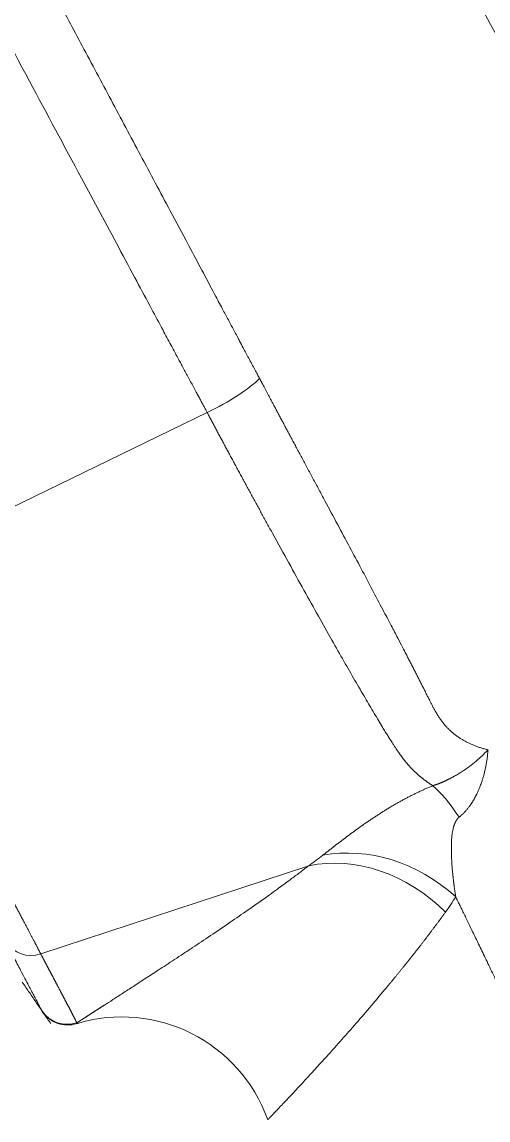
# Model space of a CAD drawing. Header units: millimetres. Extents: x 2433 to 4809, y -10272 to -6912.
# Drawn here: x 4287.29 to 4302.37, y -8437.8 to -8402.25 of the extents above; entities that cross this region are included whole.
import ezdxf

# ---------------------------------------------------------------- set-up
doc = ezdxf.new("R2010")
doc.units = ezdxf.units.MM

msp = doc.modelspace()

# ---------------------------------------------------------------- linework, layer by layer
at = {"linetype": 'Continuous', "lineweight": 13, "extrusion": (-1, -2.22045e-16, 0)}
for p, q in [((4281.588, -8420.569), (4293.279, -8414.897)), ((4287.892, -8432.422), (4296.563, -8429.568))]:
    msp.add_line(p, q, dxfattribs=at)
at = {"linetype": 'Continuous', "lineweight": 18}
msp.add_arc((4290.523, -8439.464), 5, 19.4948, 107.0507, dxfattribs=at)
at = {"linetype": 'Continuous', "lineweight": 13}
for centre, major_axis, ratio, start_param, end_param in [((4293.392, -8414.369), (1.767, 0.936), 0.210182, 4.538163, 5.698716), ((4301.936, -8431.371), (-1.935, 4.61), 0.224352, 5.434808, 5.866935), ((4298.492, -8433.849), (-3.443, 3.626), 0.864278, 4.797966, 5.772486), ((4298.057, -8434.226), (-3.116, 3.91), 0.859071, 4.840839, 5.867393), ((4287.593, -8431.49), (-0.89, -0.456), 0.977828, 0.124005, 1.411145), ((4288.753, -8433.704), (-0.898, -0.44), 0.999779, 0.162165, 1.429116)]:
    msp.add_ellipse(centre, major_axis=major_axis, ratio=ratio, start_param=start_param, end_param=end_param, dxfattribs=at)
at = {"linetype": 'Continuous', "lineweight": 18}
for points, knots in [([(4342.684, -8551.682), (4342.592, -8550.139), (4342.292, -8545.573), (4341.725, -8538.884), (4341.062, -8532.074), (4340.481, -8526.737), (4339.882, -8521.654), (4339.183, -8516.17), (4338.311, -8509.843), (4337.078, -8501.674), (4335.228, -8491.3), (4332.513, -8479.027), (4329.173, -8466.465), (4324.876, -8452.667), (4319.676, -8438.444), (4313.639, -8424.314), (4308.843, -8414.388), (4305.445, -8407.84), (4303.022, -8403.33), (4299.848, -8397.663), (4295.557, -8390.432), (4290.161, -8381.893), (4283.051, -8372.869), (4274.369, -8363.957), (4267.704, -8358.592), (4264.147, -8356.061)], [0, 0, 0, 0, 0.021404, 0.063354, 0.09294, 0.116141, 0.137692, 0.163801, 0.192684, 0.226123, 0.278193, 0.338556, 0.40011, 0.458112, 0.538598, 0.609671, 0.67079, 0.691177, 0.711824, 0.741678, 0.781095, 0.828257, 0.88141, 0.939887, 1, 1, 1, 1]), ([(4287.949, -8434.306), (4288.01, -8434.391), (4288.154, -8434.539), (4288.437, -8434.69), (4288.753, -8434.742), (4288.957, -8434.712), (4289.057, -8434.682)], [0, 0, 0, 0, 0.243794, 0.499999, 0.756204, 1, 1, 1, 1])]:
    msp.add_open_spline(points, degree=3, knots=knots, dxfattribs=at)
at = {"linetype": 'Continuous', "lineweight": 13}
for points, knots in [([(4272.088, -8370.933), (4272.105, -8370.965), (4272.141, -8371.03), (4272.195, -8371.13), (4272.253, -8371.237), (4272.314, -8371.35), (4272.378, -8371.468), (4272.467, -8371.635), (4272.607, -8371.896), (4272.761, -8372.184), (4272.907, -8372.455), (4273.019, -8372.665), (4273.135, -8372.881), (4273.255, -8373.105), (4273.379, -8373.336), (4273.512, -8373.584), (4273.699, -8373.931), (4273.985, -8374.464), (4274.411, -8375.257), (4274.939, -8376.242), (4275.52, -8377.325), (4276.103, -8378.413), (4276.676, -8379.483), (4277.239, -8380.534), (4278.083, -8382.113), (4279.218, -8384.236), (4280.65, -8386.918), (4282.093, -8389.622), (4283.315, -8391.913), (4284.318, -8393.794), (4285.106, -8395.272), (4285.911, -8396.782), (4286.733, -8398.325), (4287.572, -8399.899), (4288.427, -8401.504), (4289.314, -8403.17), (4290.234, -8404.895), (4291.184, -8406.679), (4292.024, -8408.255), (4292.818, -8409.745), (4293.369, -8410.781), (4293.782, -8411.557), (4293.971, -8411.913), (4294.113, -8412.178), (4294.206, -8412.353), (4294.272, -8412.477), (4294.346, -8412.616), (4294.464, -8412.837), (4294.597, -8413.086), (4294.722, -8413.319), (4294.816, -8413.495), (4294.899, -8413.651), (4294.95, -8413.748), (4294.974, -8413.793)], [0, 0, 0, 0, 0.002258, 0.004656, 0.007195, 0.009875, 0.012695, 0.015656, 0.021756, 0.031306, 0.036096, 0.041056, 0.046186, 0.051485, 0.056954, 0.062592, 0.069023, 0.081599, 0.100311, 0.125141, 0.151127, 0.176636, 0.201667, 0.226221, 0.250299, 0.312154, 0.374427, 0.437083, 0.500081, 0.533495, 0.567689, 0.602658, 0.638393, 0.674888, 0.712137, 0.750131, 0.791039, 0.832654, 0.874971, 0.901572, 0.93744, 0.947948, 0.956325, 0.962575, 0.966701, 0.968705, 0.971318, 0.976533, 0.984348, 0.988961, 0.993107, 0.996787, 1, 1, 1, 1]), ([(4293.279, -8414.897), (4293.263, -8414.867), (4293.229, -8414.802), (4293.175, -8414.703), (4293.118, -8414.595), (4293.057, -8414.481), (4292.991, -8414.359), (4292.916, -8414.219), (4292.833, -8414.065), (4292.744, -8413.899), (4292.654, -8413.732), (4292.584, -8413.602), (4292.515, -8413.474), (4292.429, -8413.312), (4292.286, -8413.045), (4292.086, -8412.673), (4291.811, -8412.159), (4291.443, -8411.472), (4290.965, -8410.58), (4290.21, -8409.172), (4289.055, -8407.016), (4287.438, -8403.999), (4285.678, -8400.713), (4284.051, -8397.676), (4282.767, -8395.281), (4281.023, -8392.029), (4278.765, -8387.826), (4276.329, -8383.306), (4274.419, -8379.773), (4273.236, -8377.59), (4272.273, -8375.816), (4271.671, -8374.708), (4271.158, -8373.765), (4270.865, -8373.226), (4270.644, -8372.817), (4270.502, -8372.556), (4270.374, -8372.322), (4270.261, -8372.114), (4270.161, -8371.933), (4270.099, -8371.821), (4270.071, -8371.77)], [0, 0, 0, 0, 0.002171, 0.004516, 0.007035, 0.009729, 0.012596, 0.015638, 0.019552, 0.023466, 0.027381, 0.031295, 0.032613, 0.036399, 0.042653, 0.051373, 0.062561, 0.078737, 0.099561, 0.125031, 0.177164, 0.249871, 0.334641, 0.404573, 0.459667, 0.499922, 0.628918, 0.749709, 0.812986, 0.874861, 0.902264, 0.937412, 0.952781, 0.968698, 0.975467, 0.981616, 0.987143, 0.992049, 0.996335, 1, 1, 1, 1]), ([(4294.974, -8413.793), (4294.985, -8413.814), (4295.007, -8413.857), (4295.043, -8413.923), (4295.08, -8413.994), (4295.12, -8414.07), (4295.163, -8414.15), (4295.208, -8414.235), (4295.256, -8414.325), (4295.306, -8414.419), (4295.358, -8414.517), (4295.413, -8414.621), (4295.47, -8414.728), (4295.53, -8414.84), (4295.592, -8414.957), (4295.657, -8415.078), (4295.724, -8415.203), (4295.793, -8415.333), (4295.864, -8415.467), (4295.938, -8415.605), (4296.014, -8415.747), (4296.093, -8415.894), (4296.173, -8416.044), (4296.256, -8416.199), (4296.341, -8416.357), (4296.428, -8416.519), (4296.517, -8416.686), (4296.608, -8416.856), (4296.701, -8417.029), (4296.796, -8417.206), (4296.892, -8417.387), (4296.991, -8417.571), (4297.195, -8417.951), (4297.497, -8418.515), (4297.888, -8419.247), (4298.263, -8419.953), (4298.622, -8420.63), (4298.945, -8421.242), (4299.219, -8421.763), (4299.432, -8422.171), (4299.592, -8422.48), (4299.703, -8422.693), (4299.782, -8422.847), (4299.845, -8422.97), (4299.908, -8423.093), (4299.97, -8423.214), (4300.032, -8423.335), (4300.092, -8423.454), (4300.152, -8423.571), (4300.211, -8423.688), (4300.27, -8423.803), (4300.327, -8423.918), (4300.384, -8424.031), (4300.44, -8424.142), (4300.483, -8424.23), (4300.515, -8424.293), (4300.535, -8424.332), (4300.555, -8424.37), (4300.574, -8424.407), (4300.594, -8424.444), (4300.613, -8424.479), (4300.632, -8424.513), (4300.65, -8424.547), (4300.669, -8424.579), (4300.687, -8424.611), (4300.705, -8424.641), (4300.723, -8424.671), (4300.741, -8424.7), (4300.759, -8424.728), (4300.776, -8424.755), (4300.794, -8424.782), (4300.811, -8424.807), (4300.828, -8424.832), (4300.86, -8424.878), (4300.91, -8424.943), (4300.977, -8425.025), (4301.047, -8425.102), (4301.12, -8425.174), (4301.195, -8425.243), (4301.261, -8425.297), (4301.316, -8425.339), (4301.358, -8425.37), (4301.402, -8425.401), (4301.446, -8425.43), (4301.491, -8425.459), (4301.537, -8425.487), (4301.583, -8425.514), (4301.63, -8425.54), (4301.678, -8425.565), (4301.727, -8425.59), (4301.776, -8425.613), (4301.826, -8425.636), (4301.877, -8425.658), (4301.929, -8425.679), (4301.981, -8425.699), (4302.034, -8425.718), (4302.088, -8425.736), (4302.142, -8425.754), (4302.197, -8425.77), (4302.253, -8425.786), (4302.309, -8425.801), (4302.347, -8425.81), (4302.366, -8425.815)], [0, 0, 0, 0, 0.003754, 0.007798, 0.012131, 0.016752, 0.021663, 0.026862, 0.03235, 0.038127, 0.044193, 0.050548, 0.05719, 0.064121, 0.07134, 0.078847, 0.086642, 0.094724, 0.103094, 0.11175, 0.120694, 0.129924, 0.139441, 0.149245, 0.159334, 0.169709, 0.18037, 0.191317, 0.202549, 0.214065, 0.225867, 0.237953, 0.250323, 0.301062, 0.35128, 0.400978, 0.450164, 0.49884, 0.538602, 0.570978, 0.595986, 0.613645, 0.623966, 0.634403, 0.644834, 0.655259, 0.665677, 0.676088, 0.686493, 0.696891, 0.707283, 0.717669, 0.728048, 0.73842, 0.748786, 0.752593, 0.756343, 0.760037, 0.763674, 0.767255, 0.770779, 0.774247, 0.77766, 0.781016, 0.784317, 0.787562, 0.790751, 0.793885, 0.796964, 0.799988, 0.802957, 0.805871, 0.80873, 0.811534, 0.821983, 0.832425, 0.842867, 0.853313, 0.863769, 0.87424, 0.879706, 0.885191, 0.890697, 0.896225, 0.901774, 0.907345, 0.912939, 0.918557, 0.924199, 0.929865, 0.935557, 0.941275, 0.947019, 0.95279, 0.958589, 0.964416, 0.970271, 0.976156, 0.982071, 0.988016, 0.993993, 1, 1, 1, 1]), ([(4300.584, -8426.979), (4300.576, -8426.974), (4300.559, -8426.964), (4300.534, -8426.948), (4300.509, -8426.932), (4300.484, -8426.915), (4300.459, -8426.899), (4300.435, -8426.882), (4300.41, -8426.865), (4300.386, -8426.848), (4300.362, -8426.831), (4300.338, -8426.813), (4300.314, -8426.795), (4300.29, -8426.777), (4300.266, -8426.759), (4300.243, -8426.741), (4300.22, -8426.722), (4300.197, -8426.703), (4300.174, -8426.684), (4300.151, -8426.665), (4300.128, -8426.646), (4300.106, -8426.626), (4300.083, -8426.606), (4300.061, -8426.586), (4300.039, -8426.566), (4300.017, -8426.545), (4299.995, -8426.524), (4299.974, -8426.503), (4299.952, -8426.482), (4299.931, -8426.461), (4299.91, -8426.439), (4299.889, -8426.417), (4299.868, -8426.395), (4299.847, -8426.373), (4299.827, -8426.35), (4299.806, -8426.328), (4299.786, -8426.305), (4299.766, -8426.282), (4299.746, -8426.258), (4299.726, -8426.235), (4299.706, -8426.211), (4299.664, -8426.159), (4299.599, -8426.075), (4299.509, -8425.952), (4299.415, -8425.816), (4299.331, -8425.689), (4299.258, -8425.573), (4299.192, -8425.47), (4299.12, -8425.354), (4299.041, -8425.226), (4298.897, -8424.99), (4298.681, -8424.631), (4298.382, -8424.125), (4298.056, -8423.564), (4297.699, -8422.943), (4297.305, -8422.249), (4296.875, -8421.485), (4296.409, -8420.65), (4295.917, -8419.76), (4295.545, -8419.085), (4295.311, -8418.658), (4295.224, -8418.499), (4295.138, -8418.341), (4295.052, -8418.184), (4294.967, -8418.029), (4294.883, -8417.875), (4294.8, -8417.722), (4294.718, -8417.571), (4294.636, -8417.422), (4294.556, -8417.273), (4294.476, -8417.127), (4294.398, -8416.982), (4294.32, -8416.838), (4294.243, -8416.697), (4294.167, -8416.557), (4294.093, -8416.418), (4294.019, -8416.282), (4293.947, -8416.147), (4293.875, -8416.013), (4293.804, -8415.882), (4293.735, -8415.753), (4293.667, -8415.625), (4293.599, -8415.499), (4293.533, -8415.375), (4293.468, -8415.253), (4293.404, -8415.133), (4293.341, -8415.015), (4293.3, -8414.936), (4293.279, -8414.897)], [0, 0, 0, 0, 0.003188, 0.006373, 0.009556, 0.012736, 0.015913, 0.019089, 0.022261, 0.025432, 0.0286, 0.031766, 0.03493, 0.038092, 0.041252, 0.044409, 0.047565, 0.050719, 0.053871, 0.057022, 0.06017, 0.063317, 0.066463, 0.069606, 0.072749, 0.07589, 0.079029, 0.082167, 0.085304, 0.08844, 0.091574, 0.094708, 0.09784, 0.100972, 0.104102, 0.107232, 0.110361, 0.113489, 0.116616, 0.119743, 0.122869, 0.125994, 0.139972, 0.155013, 0.171121, 0.188297, 0.198464, 0.20976, 0.222184, 0.235737, 0.250419, 0.295322, 0.342754, 0.392715, 0.445204, 0.500223, 0.560103, 0.621533, 0.684513, 0.749043, 0.759806, 0.770436, 0.780932, 0.791295, 0.801524, 0.81162, 0.821583, 0.831412, 0.841108, 0.85067, 0.860099, 0.869395, 0.878557, 0.887586, 0.896482, 0.905245, 0.913874, 0.92237, 0.930732, 0.938961, 0.947057, 0.95502, 0.96285, 0.970546, 0.97811, 0.98554, 0.992836, 1, 1, 1, 1]), ([(4281.588, -8420.569), (4281.598, -8420.588), (4281.618, -8420.627), (4281.65, -8420.686), (4281.683, -8420.748), (4281.718, -8420.813), (4281.754, -8420.881), (4281.792, -8420.951), (4281.831, -8421.024), (4281.871, -8421.1), (4281.913, -8421.179), (4281.957, -8421.26), (4282.002, -8421.344), (4282.048, -8421.431), (4282.096, -8421.52), (4282.145, -8421.612), (4282.195, -8421.707), (4282.247, -8421.804), (4282.3, -8421.904), (4282.462, -8422.206), (4282.728, -8422.705), (4283.095, -8423.392), (4283.454, -8424.064), (4283.829, -8424.768), (4284.24, -8425.538), (4284.7, -8426.399), (4285.194, -8427.327), (4285.541, -8427.979), (4285.745, -8428.363), (4285.804, -8428.474), (4285.863, -8428.583), (4285.92, -8428.691), (4285.976, -8428.797), (4286.032, -8428.902), (4286.086, -8429.004), (4286.14, -8429.105), (4286.193, -8429.204), (4286.245, -8429.302), (4286.296, -8429.397), (4286.346, -8429.491), (4286.395, -8429.584), (4286.443, -8429.675), (4286.49, -8429.764), (4286.537, -8429.851), (4286.582, -8429.937), (4286.627, -8430.021), (4286.671, -8430.103), (4286.714, -8430.184), (4286.756, -8430.264), (4286.797, -8430.342), (4286.837, -8430.418), (4286.877, -8430.492), (4286.916, -8430.566), (4286.954, -8430.637), (4286.991, -8430.707), (4287.027, -8430.776), (4287.063, -8430.843), (4287.097, -8430.909), (4287.131, -8430.973), (4287.165, -8431.036), (4287.197, -8431.097), (4287.229, -8431.157), (4287.26, -8431.215), (4287.29, -8431.273), (4287.319, -8431.328), (4287.348, -8431.383), (4287.376, -8431.436), (4287.403, -8431.488), (4287.43, -8431.538), (4287.456, -8431.587), (4287.481, -8431.635), (4287.506, -8431.682), (4287.53, -8431.727), (4287.553, -8431.772), (4287.575, -8431.815), (4287.597, -8431.856), (4287.619, -8431.897), (4287.639, -8431.936), (4287.659, -8431.975), (4287.679, -8432.012), (4287.698, -8432.048), (4287.716, -8432.083), (4287.734, -8432.117), (4287.751, -8432.149), (4287.767, -8432.181), (4287.783, -8432.212), (4287.799, -8432.242), (4287.814, -8432.27), (4287.828, -8432.298), (4287.842, -8432.325), (4287.855, -8432.35), (4287.868, -8432.375), (4287.88, -8432.399), (4287.888, -8432.414), (4287.892, -8432.422)], [0, 0, 0, 0, 0.003266, 0.006697, 0.010292, 0.014051, 0.017975, 0.022063, 0.026315, 0.030732, 0.035313, 0.040059, 0.044969, 0.050043, 0.055282, 0.060685, 0.066253, 0.071985, 0.077881, 0.083942, 0.125651, 0.167362, 0.209072, 0.250784, 0.301463, 0.360006, 0.426409, 0.500672, 0.509754, 0.518789, 0.527778, 0.53672, 0.545615, 0.554464, 0.563266, 0.572021, 0.58073, 0.589392, 0.598008, 0.606576, 0.615099, 0.623574, 0.632003, 0.640385, 0.648721, 0.65701, 0.665252, 0.673447, 0.681596, 0.689699, 0.697754, 0.705763, 0.713725, 0.721641, 0.72951, 0.737332, 0.745108, 0.752837, 0.760519, 0.768155, 0.775744, 0.783286, 0.790782, 0.798231, 0.805633, 0.812989, 0.820298, 0.82756, 0.834776, 0.841945, 0.849067, 0.856143, 0.863172, 0.870154, 0.87709, 0.883978, 0.890821, 0.897616, 0.904365, 0.911068, 0.917723, 0.924332, 0.930895, 0.93741, 0.943879, 0.950302, 0.956677, 0.963006, 0.969289, 0.975524, 0.981713, 0.987855, 0.993951, 1, 1, 1, 1]), ([(4300.584, -8426.979), (4300.592, -8426.977), (4300.606, -8426.972), (4300.627, -8426.965), (4300.648, -8426.958), (4300.67, -8426.95), (4300.691, -8426.943), (4300.712, -8426.935), (4300.733, -8426.927), (4300.754, -8426.919), (4300.776, -8426.911), (4300.797, -8426.902), (4300.818, -8426.894), (4300.839, -8426.885), (4300.86, -8426.876), (4300.881, -8426.867), (4300.902, -8426.858), (4300.923, -8426.849), (4300.944, -8426.84), (4300.965, -8426.83), (4300.986, -8426.821), (4301.007, -8426.811), (4301.027, -8426.801), (4301.048, -8426.791), (4301.069, -8426.781), (4301.089, -8426.771), (4301.11, -8426.761), (4301.166, -8426.732), (4301.256, -8426.684), (4301.378, -8426.614), (4301.499, -8426.539), (4301.651, -8426.438), (4301.831, -8426.306), (4301.994, -8426.172), (4302.118, -8426.062), (4302.191, -8425.994), (4302.247, -8425.938), (4302.28, -8425.905), (4302.303, -8425.881), (4302.317, -8425.867), (4302.329, -8425.854), (4302.339, -8425.843), (4302.348, -8425.834), (4302.355, -8425.827), (4302.36, -8425.821), (4302.364, -8425.817), (4302.366, -8425.816), (4302.366, -8425.815)], [0, 0, 0, 0, 0.009342, 0.018704, 0.028085, 0.037486, 0.046905, 0.056344, 0.065803, 0.07528, 0.084777, 0.094292, 0.103827, 0.113381, 0.122954, 0.132545, 0.142156, 0.151785, 0.161433, 0.1711, 0.180786, 0.19049, 0.200213, 0.209954, 0.219714, 0.229492, 0.239289, 0.249104, 0.30952, 0.371286, 0.434401, 0.498864, 0.620299, 0.748953, 0.810593, 0.874825, 0.905894, 0.937651, 0.949857, 0.960737, 0.970295, 0.978532, 0.985452, 0.991057, 0.995349, 0.998329, 1, 1, 1, 1]), ([(4302.366, -8425.815), (4302.365, -8425.826), (4302.363, -8425.849), (4302.36, -8425.885), (4302.357, -8425.925), (4302.352, -8425.968), (4302.347, -8426.015), (4302.341, -8426.065), (4302.333, -8426.119), (4302.325, -8426.176), (4302.315, -8426.236), (4302.304, -8426.3), (4302.291, -8426.367), (4302.273, -8426.455), (4302.249, -8426.558), (4302.219, -8426.672), (4302.188, -8426.775), (4302.158, -8426.868), (4302.129, -8426.951), (4302.089, -8427.054), (4302.037, -8427.178), (4301.969, -8427.318), (4301.898, -8427.446), (4301.84, -8427.538), (4301.798, -8427.601), (4301.771, -8427.638), (4301.744, -8427.674), (4301.717, -8427.709), (4301.69, -8427.743), (4301.662, -8427.775), (4301.634, -8427.807), (4301.606, -8427.838), (4301.577, -8427.867), (4301.549, -8427.895), (4301.52, -8427.922), (4301.491, -8427.948), (4301.462, -8427.973), (4301.442, -8427.989), (4301.433, -8427.997)], [0, 0, 0, 0, 0.013135, 0.027658, 0.043576, 0.060897, 0.07963, 0.099782, 0.121363, 0.144383, 0.168851, 0.194776, 0.222168, 0.251035, 0.30248, 0.35008, 0.393771, 0.433501, 0.469228, 0.500919, 0.569516, 0.634052, 0.694489, 0.750806, 0.770226, 0.789393, 0.808307, 0.826968, 0.845379, 0.86354, 0.881451, 0.899116, 0.916534, 0.933708, 0.95064, 0.967331, 0.983784, 1, 1, 1, 1]), ([(4297.02, -8429.231), (4297.028, -8429.225), (4297.044, -8429.212), (4297.068, -8429.193), (4297.092, -8429.174), (4297.116, -8429.155), (4297.14, -8429.135), (4297.165, -8429.116), (4297.19, -8429.097), (4297.215, -8429.077), (4297.24, -8429.057), (4297.265, -8429.037), (4297.29, -8429.018), (4297.316, -8428.998), (4297.342, -8428.977), (4297.368, -8428.957), (4297.394, -8428.937), (4297.42, -8428.917), (4297.446, -8428.896), (4297.473, -8428.876), (4297.5, -8428.855), (4297.527, -8428.834), (4297.554, -8428.814), (4297.581, -8428.793), (4297.609, -8428.772), (4297.637, -8428.751), (4297.664, -8428.73), (4297.745, -8428.668), (4297.881, -8428.566), (4298.078, -8428.422), (4298.278, -8428.279), (4298.433, -8428.171), (4298.537, -8428.1), (4298.587, -8428.066), (4298.637, -8428.033), (4298.688, -8427.999), (4298.738, -8427.966), (4298.789, -8427.933), (4298.839, -8427.9), (4298.89, -8427.867), (4298.941, -8427.835), (4298.992, -8427.802), (4299.043, -8427.771), (4299.094, -8427.739), (4299.146, -8427.708), (4299.197, -8427.677), (4299.249, -8427.646), (4299.3, -8427.615), (4299.352, -8427.585), (4299.404, -8427.555), (4299.456, -8427.526), (4299.509, -8427.496), (4299.561, -8427.467), (4299.613, -8427.439), (4299.666, -8427.41), (4299.719, -8427.382), (4299.772, -8427.354), (4299.825, -8427.327), (4299.878, -8427.3), (4299.931, -8427.273), (4299.985, -8427.247), (4300.039, -8427.221), (4300.093, -8427.195), (4300.147, -8427.17), (4300.201, -8427.144), (4300.255, -8427.12), (4300.31, -8427.095), (4300.364, -8427.071), (4300.419, -8427.048), (4300.474, -8427.025), (4300.529, -8427.002), (4300.566, -8426.987), (4300.584, -8426.979)], [0, 0, 0, 0, 0.00963, 0.019255, 0.028875, 0.038489, 0.048099, 0.057704, 0.067305, 0.076902, 0.086496, 0.096085, 0.105672, 0.115255, 0.124836, 0.134414, 0.14399, 0.153564, 0.163136, 0.172706, 0.182276, 0.191844, 0.201411, 0.210978, 0.220545, 0.230111, 0.239678, 0.249245, 0.313034, 0.375655, 0.437188, 0.497716, 0.512086, 0.526342, 0.540485, 0.554516, 0.568436, 0.582248, 0.595952, 0.60955, 0.623044, 0.636435, 0.649724, 0.662913, 0.676005, 0.689, 0.701901, 0.714709, 0.727426, 0.740055, 0.752596, 0.765053, 0.777428, 0.789722, 0.801937, 0.814077, 0.826143, 0.838137, 0.850062, 0.861921, 0.873716, 0.885449, 0.897124, 0.908742, 0.920307, 0.931821, 0.943287, 0.954708, 0.966087, 0.977427, 0.98873, 1, 1, 1, 1]), ([(4301.433, -8427.997), (4301.431, -8427.999), (4301.427, -8428.002), (4301.421, -8428.007), (4301.415, -8428.012), (4301.41, -8428.017), (4301.404, -8428.023), (4301.399, -8428.028), (4301.393, -8428.034), (4301.388, -8428.04), (4301.382, -8428.046), (4301.377, -8428.052), (4301.372, -8428.059), (4301.367, -8428.065), (4301.362, -8428.072), (4301.357, -8428.079), (4301.352, -8428.086), (4301.347, -8428.094), (4301.342, -8428.101), (4301.337, -8428.109), (4301.333, -8428.116), (4301.328, -8428.124), (4301.324, -8428.132), (4301.319, -8428.141), (4301.315, -8428.149), (4301.31, -8428.158), (4301.306, -8428.166), (4301.302, -8428.175), (4301.298, -8428.184), (4301.294, -8428.194), (4301.29, -8428.203), (4301.286, -8428.213), (4301.282, -8428.222), (4301.278, -8428.232), (4301.274, -8428.242), (4301.271, -8428.253), (4301.267, -8428.263), (4301.264, -8428.274), (4301.26, -8428.284), (4301.257, -8428.295), (4301.254, -8428.306), (4301.245, -8428.337), (4301.232, -8428.391), (4301.217, -8428.469), (4301.204, -8428.555), (4301.192, -8428.657), (4301.184, -8428.78), (4301.179, -8428.931), (4301.179, -8429.105), (4301.183, -8429.261), (4301.19, -8429.386), (4301.195, -8429.47), (4301.2, -8429.548), (4301.205, -8429.618), (4301.21, -8429.681), (4301.215, -8429.737), (4301.22, -8429.787), (4301.224, -8429.829), (4301.228, -8429.864), (4301.231, -8429.893), (4301.233, -8429.914), (4301.235, -8429.928), (4301.237, -8429.948), (4301.24, -8429.975), (4301.244, -8430.011), (4301.248, -8430.047), (4301.252, -8430.082), (4301.256, -8430.116), (4301.261, -8430.15), (4301.265, -8430.184), (4301.269, -8430.217), (4301.273, -8430.249), (4301.278, -8430.281), (4301.282, -8430.313), (4301.286, -8430.344), (4301.291, -8430.374), (4301.295, -8430.404), (4301.299, -8430.434), (4301.303, -8430.463), (4301.308, -8430.491), (4301.312, -8430.519), (4301.316, -8430.547), (4301.319, -8430.565), (4301.32, -8430.574)], [0, 0, 0, 0, 0.002174, 0.004385, 0.006635, 0.008926, 0.011258, 0.013633, 0.016051, 0.018515, 0.021026, 0.023583, 0.026189, 0.028844, 0.031549, 0.034305, 0.037113, 0.039973, 0.042886, 0.045853, 0.048874, 0.051949, 0.055081, 0.058268, 0.061512, 0.064813, 0.068171, 0.071586, 0.07506, 0.078593, 0.082185, 0.085835, 0.089546, 0.093316, 0.097147, 0.101038, 0.104989, 0.109002, 0.113076, 0.117212, 0.121409, 0.125668, 0.152514, 0.182259, 0.214922, 0.25052, 0.298595, 0.356312, 0.423637, 0.500525, 0.536063, 0.568857, 0.598917, 0.626248, 0.650857, 0.672748, 0.691927, 0.708396, 0.722159, 0.733218, 0.741575, 0.747232, 0.750189, 0.764503, 0.778624, 0.792552, 0.806287, 0.81983, 0.833181, 0.84634, 0.859308, 0.872083, 0.884667, 0.89706, 0.909261, 0.921271, 0.93309, 0.944718, 0.956156, 0.967403, 0.978459, 0.989325, 1, 1, 1, 1]), ([(4289.062, -8434.655), (4289.064, -8434.653), (4289.068, -8434.651), (4289.074, -8434.647), (4289.081, -8434.642), (4289.088, -8434.638), (4289.095, -8434.633), (4289.102, -8434.629), (4289.11, -8434.624), (4289.118, -8434.619), (4289.126, -8434.614), (4289.134, -8434.608), (4289.143, -8434.603), (4289.151, -8434.597), (4289.16, -8434.592), (4289.169, -8434.586), (4289.179, -8434.58), (4289.188, -8434.574), (4289.198, -8434.567), (4289.208, -8434.561), (4289.218, -8434.554), (4289.229, -8434.547), (4289.24, -8434.541), (4289.251, -8434.534), (4289.262, -8434.526), (4289.273, -8434.519), (4289.285, -8434.512), (4289.296, -8434.504), (4289.309, -8434.496), (4289.321, -8434.488), (4289.333, -8434.48), (4289.346, -8434.472), (4289.359, -8434.464), (4289.372, -8434.455), (4289.386, -8434.447), (4289.399, -8434.438), (4289.413, -8434.429), (4289.427, -8434.42), (4289.441, -8434.411), (4289.456, -8434.402), (4289.471, -8434.392), (4289.486, -8434.383), (4289.501, -8434.373), (4289.516, -8434.363), (4289.532, -8434.353), (4289.548, -8434.343), (4289.564, -8434.332), (4289.58, -8434.322), (4289.597, -8434.311), (4289.613, -8434.3), (4289.63, -8434.289), (4289.647, -8434.278), (4289.665, -8434.267), (4289.682, -8434.256), (4289.7, -8434.244), (4289.718, -8434.233), (4289.737, -8434.221), (4289.755, -8434.209), (4289.774, -8434.197), (4289.793, -8434.185), (4289.812, -8434.172), (4289.832, -8434.16), (4289.851, -8434.147), (4289.871, -8434.134), (4289.891, -8434.121), (4289.912, -8434.108), (4289.932, -8434.095), (4290.033, -8434.03), (4290.227, -8433.905), (4290.54, -8433.703), (4290.889, -8433.477), (4291.274, -8433.227), (4291.632, -8432.993), (4291.952, -8432.784), (4292.222, -8432.606), (4292.507, -8432.418), (4292.891, -8432.164), (4293.392, -8431.828), (4293.994, -8431.42), (4294.633, -8430.979), (4295.147, -8430.616), (4295.592, -8430.296), (4295.858, -8430.101), (4296.084, -8429.932), (4296.227, -8429.825), (4296.353, -8429.729), (4296.464, -8429.645), (4296.532, -8429.592), (4296.563, -8429.568)], [0, 0, 0, 0, 0.003701, 0.007404, 0.011108, 0.014813, 0.01852, 0.022227, 0.025937, 0.029647, 0.03336, 0.037073, 0.040789, 0.044505, 0.048224, 0.051944, 0.055666, 0.059389, 0.063115, 0.066842, 0.07057, 0.074301, 0.078034, 0.081768, 0.085505, 0.089243, 0.092984, 0.096726, 0.100471, 0.104218, 0.107967, 0.111718, 0.115471, 0.119227, 0.122985, 0.126745, 0.130508, 0.134273, 0.138041, 0.14181, 0.145583, 0.149358, 0.153136, 0.156916, 0.160698, 0.164484, 0.168272, 0.172063, 0.175857, 0.179653, 0.183452, 0.187255, 0.19106, 0.194868, 0.198679, 0.202493, 0.20631, 0.21013, 0.213953, 0.217779, 0.221608, 0.225441, 0.229277, 0.233116, 0.236958, 0.240804, 0.244653, 0.248505, 0.296709, 0.345793, 0.395813, 0.446822, 0.498869, 0.529074, 0.56001, 0.591685, 0.624106, 0.684811, 0.749441, 0.80729, 0.874704, 0.90028, 0.937347, 0.952977, 0.967058, 0.97959, 0.99057, 1, 1, 1, 1]), ([(4327.046, -8557.849), (4327.051, -8557.768), (4327.059, -8557.606), (4327.072, -8557.36), (4327.085, -8557.111), (4327.098, -8556.859), (4327.111, -8556.603), (4327.124, -8556.343), (4327.137, -8556.08), (4327.149, -8555.813), (4327.162, -8555.543), (4327.174, -8555.27), (4327.186, -8554.993), (4327.198, -8554.712), (4327.21, -8554.428), (4327.221, -8554.14), (4327.233, -8553.849), (4327.244, -8553.554), (4327.255, -8553.256), (4327.266, -8552.955), (4327.276, -8552.649), (4327.287, -8552.341), (4327.297, -8552.029), (4327.307, -8551.713), (4327.316, -8551.394), (4327.325, -8551.071), (4327.334, -8550.745), (4327.343, -8550.415), (4327.351, -8550.081), (4327.359, -8549.745), (4327.366, -8549.404), (4327.373, -8549.06), (4327.38, -8548.713), (4327.386, -8548.362), (4327.392, -8548.008), (4327.398, -8547.65), (4327.403, -8547.288), (4327.407, -8546.923), (4327.411, -8546.555), (4327.415, -8546.183), (4327.418, -8545.808), (4327.42, -8545.429), (4327.422, -8545.046), (4327.424, -8544.66), (4327.425, -8544.271), (4327.425, -8543.878), (4327.425, -8543.481), (4327.424, -8543.081), (4327.422, -8542.678), (4327.42, -8542.271), (4327.417, -8541.86), (4327.413, -8541.446), (4327.409, -8541.028), (4327.404, -8540.608), (4327.399, -8540.183), (4327.392, -8539.755), (4327.385, -8539.324), (4327.377, -8538.889), (4327.368, -8538.45), (4327.358, -8538.008), (4327.348, -8537.563), (4327.337, -8537.114), (4327.325, -8536.662), (4327.312, -8536.206), (4327.298, -8535.747), (4327.283, -8535.284), (4327.267, -8534.818), (4327.25, -8534.349), (4327.232, -8533.876), (4327.214, -8533.399), (4327.194, -8532.919), (4327.173, -8532.436), (4327.151, -8531.949), (4327.128, -8531.459), (4327.104, -8530.965), (4327.079, -8530.469), (4327.053, -8529.968), (4327.025, -8529.464), (4326.997, -8528.957), (4326.967, -8528.447), (4326.936, -8527.933), (4326.904, -8527.415), (4326.87, -8526.895), (4326.835, -8526.371), (4326.799, -8525.843), (4326.762, -8525.313), (4326.663, -8523.953), (4326.493, -8521.804), (4326.23, -8518.907), (4325.947, -8516.125), (4325.648, -8513.459), (4325.336, -8510.909), (4324.99, -8508.287), (4324.61, -8505.619), (4324.198, -8502.93), (4323.787, -8500.429), (4323.385, -8498.115), (4322.996, -8495.986), (4322.624, -8494.041), (4322.168, -8491.75), (4321.601, -8489.044), (4320.89, -8485.855), (4320.129, -8482.637), (4319.317, -8479.392), (4318.48, -8476.227), (4317.638, -8473.193), (4316.811, -8470.345), (4315.989, -8467.627), (4315.177, -8465.039), (4314.377, -8462.58), (4313.742, -8460.689), (4313.252, -8459.264), (4312.884, -8458.206), (4312.452, -8456.981), (4311.952, -8455.591), (4311.383, -8454.034), (4310.885, -8452.701), (4310.489, -8451.654), (4310.224, -8450.958), (4309.969, -8450.295), (4309.724, -8449.662), (4309.491, -8449.062), (4309.301, -8448.578), (4309.151, -8448.195), (4309.034, -8447.9), (4308.91, -8447.59), (4308.781, -8447.267), (4308.645, -8446.93), (4308.503, -8446.579), (4308.355, -8446.214), (4308.201, -8445.836), (4308.04, -8445.445), (4307.873, -8445.04), (4307.713, -8444.657), (4307.556, -8444.28), (4307.395, -8443.897), (4307.209, -8443.46), (4307, -8442.968), (4306.766, -8442.423), (4306.508, -8441.826), (4306.226, -8441.177), (4305.919, -8440.478), (4305.589, -8439.731), (4305.234, -8438.936), (4304.857, -8438.097), (4304.536, -8437.392), (4304.283, -8436.837), (4304.105, -8436.449), (4303.932, -8436.074), (4303.764, -8435.711), (4303.601, -8435.361), (4303.443, -8435.022), (4303.291, -8434.696), (4303.143, -8434.381), (4303.001, -8434.078), (4302.863, -8433.787), (4302.73, -8433.507), (4302.603, -8433.238), (4302.48, -8432.981), (4302.363, -8432.734), (4302.25, -8432.498), (4302.142, -8432.273), (4302.039, -8432.058), (4301.94, -8431.854), (4301.847, -8431.66), (4301.758, -8431.476), (4301.673, -8431.302), (4301.594, -8431.137), (4301.519, -8430.983), (4301.449, -8430.838), (4301.383, -8430.703), (4301.34, -8430.616), (4301.32, -8430.574)], [0, 0, 0, 0, 0.001831, 0.003687, 0.005571, 0.00748, 0.009416, 0.011379, 0.013368, 0.015383, 0.017424, 0.019492, 0.021587, 0.023708, 0.025855, 0.028029, 0.030229, 0.032456, 0.034709, 0.036988, 0.039294, 0.041627, 0.043986, 0.046371, 0.048783, 0.051221, 0.053686, 0.056177, 0.058695, 0.061239, 0.06381, 0.066407, 0.06903, 0.071681, 0.074357, 0.07706, 0.07979, 0.082546, 0.085328, 0.088137, 0.090973, 0.093835, 0.096723, 0.099638, 0.10258, 0.105547, 0.108542, 0.111562, 0.11461, 0.117683, 0.120783, 0.12391, 0.127063, 0.130242, 0.133448, 0.13668, 0.139939, 0.143223, 0.146535, 0.149872, 0.153236, 0.156627, 0.160044, 0.163487, 0.166956, 0.170452, 0.173973, 0.177522, 0.181096, 0.184697, 0.188324, 0.191977, 0.195656, 0.199361, 0.203093, 0.206851, 0.210634, 0.214444, 0.21828, 0.222142, 0.22603, 0.229945, 0.233885, 0.23785, 0.241842, 0.24586, 0.249904, 0.272724, 0.294692, 0.315805, 0.336064, 0.355468, 0.374021, 0.395973, 0.416515, 0.435652, 0.453389, 0.46973, 0.484682, 0.498247, 0.52264, 0.547317, 0.572283, 0.597545, 0.623109, 0.646471, 0.668876, 0.690324, 0.710815, 0.730349, 0.748924, 0.75604, 0.764503, 0.774315, 0.78548, 0.798, 0.811879, 0.817754, 0.823378, 0.828752, 0.833875, 0.838747, 0.843368, 0.845659, 0.848064, 0.850583, 0.853215, 0.855961, 0.858821, 0.861795, 0.864883, 0.868084, 0.871398, 0.874825, 0.877525, 0.880682, 0.884298, 0.888372, 0.892904, 0.897894, 0.903341, 0.909244, 0.915605, 0.922421, 0.929693, 0.937419, 0.940959, 0.944408, 0.947766, 0.951034, 0.95421, 0.957296, 0.960291, 0.963195, 0.966009, 0.968732, 0.971364, 0.973906, 0.976357, 0.978718, 0.980988, 0.983168, 0.985258, 0.987257, 0.989165, 0.990984, 0.992712, 0.99435, 0.995897, 0.997355, 0.998723, 1, 1, 1, 1]), ([(4300.989, -8431.071), (4300.972, -8431.095), (4300.937, -8431.143), (4300.884, -8431.215), (4300.832, -8431.287), (4300.778, -8431.36), (4300.725, -8431.432), (4300.671, -8431.504), (4300.617, -8431.577), (4300.563, -8431.649), (4300.508, -8431.721), (4300.454, -8431.794), (4300.399, -8431.866), (4300.343, -8431.938), (4300.288, -8432.01), (4300.232, -8432.083), (4300.176, -8432.155), (4300.12, -8432.227), (4300.064, -8432.299), (4300.007, -8432.371), (4299.951, -8432.443), (4299.894, -8432.515), (4299.837, -8432.587), (4299.78, -8432.659), (4299.722, -8432.73), (4299.665, -8432.802), (4299.607, -8432.873), (4299.55, -8432.945), (4299.492, -8433.016), (4299.434, -8433.087), (4299.376, -8433.158), (4299.318, -8433.229), (4299.26, -8433.299), (4299.201, -8433.37), (4299.143, -8433.44), (4299.085, -8433.511), (4298.878, -8433.76), (4298.526, -8434.177), (4298.04, -8434.74), (4297.574, -8435.268), (4297.195, -8435.691), (4296.895, -8436.023), (4296.665, -8436.274), (4296.45, -8436.508), (4296.25, -8436.724), (4296.066, -8436.921), (4295.899, -8437.098), (4295.79, -8437.214), (4295.727, -8437.281), (4295.702, -8437.307), (4295.678, -8437.332), (4295.655, -8437.356), (4295.632, -8437.38), (4295.61, -8437.404), (4295.589, -8437.426), (4295.568, -8437.448), (4295.548, -8437.469), (4295.528, -8437.49), (4295.509, -8437.51), (4295.491, -8437.529), (4295.473, -8437.548), (4295.456, -8437.566), (4295.44, -8437.583), (4295.424, -8437.6), (4295.409, -8437.616), (4295.394, -8437.631), (4295.38, -8437.645), (4295.367, -8437.659), (4295.354, -8437.673), (4295.342, -8437.685), (4295.331, -8437.697), (4295.32, -8437.708), (4295.31, -8437.719), (4295.301, -8437.729), (4295.292, -8437.738), (4295.284, -8437.746), (4295.276, -8437.754), (4295.269, -8437.761), (4295.263, -8437.768), (4295.257, -8437.773), (4295.253, -8437.778), (4295.248, -8437.783), (4295.245, -8437.787), (4295.242, -8437.79), (4295.239, -8437.792), (4295.238, -8437.794), (4295.237, -8437.795), (4295.237, -8437.795), (4295.237, -8437.795)], [0, 0, 0, 0, 0.007024, 0.014055, 0.021091, 0.028134, 0.035183, 0.042239, 0.049301, 0.056371, 0.063448, 0.070532, 0.077624, 0.084723, 0.091831, 0.098946, 0.10607, 0.113203, 0.120344, 0.127494, 0.134652, 0.14182, 0.148998, 0.156185, 0.163381, 0.170588, 0.177804, 0.185031, 0.192268, 0.199515, 0.206774, 0.214043, 0.221323, 0.228614, 0.235916, 0.24323, 0.250555, 0.313875, 0.376638, 0.438986, 0.50106, 0.537617, 0.573843, 0.609769, 0.645427, 0.680851, 0.716071, 0.751121, 0.757442, 0.763756, 0.770062, 0.776361, 0.782653, 0.788938, 0.795217, 0.801489, 0.807756, 0.814016, 0.82027, 0.826519, 0.832762, 0.839, 0.845233, 0.851461, 0.857685, 0.863904, 0.870119, 0.876329, 0.882536, 0.88874, 0.894939, 0.901136, 0.907329, 0.91352, 0.919708, 0.925894, 0.932077, 0.938258, 0.944437, 0.950615, 0.956791, 0.962966, 0.96914, 0.975313, 0.981485, 0.987657, 0.993829, 1, 1, 1, 1]), ([(4287.938, -8434.283), (4287.937, -8434.282), (4287.937, -8434.281), (4287.935, -8434.278), (4287.934, -8434.275), (4287.932, -8434.271), (4287.93, -8434.268), (4287.928, -8434.264), (4287.926, -8434.26), (4287.923, -8434.255), (4287.92, -8434.247), (4287.914, -8434.236), (4287.906, -8434.221), (4287.895, -8434.199), (4287.878, -8434.167), (4287.855, -8434.121), (4287.827, -8434.069), (4287.796, -8434.01), (4287.763, -8433.946), (4287.719, -8433.863), (4287.663, -8433.755), (4287.589, -8433.615), (4287.496, -8433.438), (4287.38, -8433.217), (4287.257, -8432.984), (4287.133, -8432.749), (4287.044, -8432.581), (4286.977, -8432.453), (4286.936, -8432.376), (4286.9, -8432.308), (4286.871, -8432.253), (4286.852, -8432.216), (4286.839, -8432.192), (4286.829, -8432.173), (4286.82, -8432.157), (4286.81, -8432.138), (4286.801, -8432.119), (4286.791, -8432.101), (4286.782, -8432.084), (4286.774, -8432.067), (4286.768, -8432.056), (4286.765, -8432.05)], [0, 0, 0, 0, 0.005764, 0.011822, 0.018175, 0.024824, 0.03177, 0.039014, 0.046555, 0.054392, 0.062524, 0.081416, 0.102253, 0.125036, 0.161195, 0.202862, 0.250037, 0.287744, 0.329406, 0.375023, 0.434044, 0.500015, 0.574247, 0.657586, 0.750027, 0.810421, 0.874987, 0.895537, 0.916368, 0.937482, 0.950079, 0.959489, 0.965709, 0.968737, 0.973676, 0.978458, 0.983082, 0.987548, 0.991856, 0.996007, 1, 1, 1, 1]), ([(4287.892, -8432.422), (4287.892, -8432.422), (4287.892, -8432.423), (4287.893, -8432.424), (4287.894, -8432.426), (4287.895, -8432.428), (4287.896, -8432.43), (4287.898, -8432.433), (4287.9, -8432.437), (4287.902, -8432.44), (4287.904, -8432.445), (4287.906, -8432.45), (4287.909, -8432.455), (4287.912, -8432.461), (4287.915, -8432.467), (4287.919, -8432.473), (4287.923, -8432.48), (4287.926, -8432.488), (4287.931, -8432.496), (4287.935, -8432.504), (4287.94, -8432.513), (4287.944, -8432.522), (4287.949, -8432.531), (4287.955, -8432.541), (4287.96, -8432.552), (4287.966, -8432.563), (4287.972, -8432.574), (4287.978, -8432.586), (4287.984, -8432.598), (4287.991, -8432.61), (4287.998, -8432.623), (4288.005, -8432.636), (4288.012, -8432.65), (4288.019, -8432.664), (4288.027, -8432.679), (4288.035, -8432.694), (4288.043, -8432.709), (4288.051, -8432.724), (4288.06, -8432.74), (4288.068, -8432.757), (4288.077, -8432.773), (4288.086, -8432.79), (4288.095, -8432.807), (4288.104, -8432.825), (4288.114, -8432.843), (4288.123, -8432.861), (4288.133, -8432.88), (4288.143, -8432.899), (4288.153, -8432.918), (4288.164, -8432.938), (4288.174, -8432.958), (4288.185, -8432.978), (4288.195, -8432.998), (4288.206, -8433.019), (4288.217, -8433.04), (4288.228, -8433.061), (4288.24, -8433.082), (4288.251, -8433.104), (4288.263, -8433.126), (4288.274, -8433.148), (4288.286, -8433.17), (4288.298, -8433.193), (4288.31, -8433.216), (4288.322, -8433.239), (4288.334, -8433.262), (4288.346, -8433.285), (4288.359, -8433.309), (4288.371, -8433.332), (4288.384, -8433.356), (4288.396, -8433.38), (4288.409, -8433.404), (4288.422, -8433.428), (4288.434, -8433.452), (4288.447, -8433.477), (4288.46, -8433.501), (4288.473, -8433.526), (4288.486, -8433.55), (4288.499, -8433.575), (4288.512, -8433.599), (4288.525, -8433.624), (4288.538, -8433.649), (4288.551, -8433.674), (4288.564, -8433.698), (4288.577, -8433.723), (4288.59, -8433.748), (4288.603, -8433.773), (4288.616, -8433.797), (4288.629, -8433.822), (4288.641, -8433.846), (4288.654, -8433.871), (4288.667, -8433.895), (4288.68, -8433.919), (4288.692, -8433.944), (4288.705, -8433.968), (4288.718, -8433.991), (4288.73, -8434.015), (4288.742, -8434.039), (4288.754, -8434.062), (4288.767, -8434.085), (4288.779, -8434.108), (4288.791, -8434.131), (4288.802, -8434.153), (4288.814, -8434.175), (4288.825, -8434.197), (4288.837, -8434.219), (4288.848, -8434.24), (4288.859, -8434.262), (4288.87, -8434.282), (4288.88, -8434.303), (4288.891, -8434.323), (4288.901, -8434.342), (4288.911, -8434.362), (4288.921, -8434.381), (4288.93, -8434.399), (4288.94, -8434.417), (4288.949, -8434.435), (4288.958, -8434.452), (4288.966, -8434.468), (4288.975, -8434.484), (4288.983, -8434.5), (4288.991, -8434.515), (4288.998, -8434.53), (4289.005, -8434.544), (4289.012, -8434.557), (4289.019, -8434.57), (4289.025, -8434.582), (4289.031, -8434.594), (4289.036, -8434.604), (4289.042, -8434.615), (4289.046, -8434.624), (4289.051, -8434.633), (4289.055, -8434.641), (4289.059, -8434.648), (4289.061, -8434.653), (4289.062, -8434.655)], [0, 0, 0, 0, 0.000172, 0.000457, 0.000855, 0.001366, 0.00199, 0.002727, 0.003577, 0.00454, 0.005616, 0.006805, 0.008107, 0.009523, 0.011051, 0.012692, 0.014447, 0.016314, 0.018295, 0.020389, 0.022595, 0.024915, 0.027348, 0.029893, 0.032552, 0.035324, 0.038209, 0.041207, 0.044318, 0.047542, 0.050879, 0.054329, 0.057892, 0.061568, 0.065357, 0.06926, 0.073275, 0.077403, 0.081644, 0.085999, 0.090466, 0.095047, 0.09974, 0.104547, 0.109466, 0.114499, 0.119645, 0.124903, 0.130275, 0.13576, 0.141357, 0.147068, 0.152892, 0.158829, 0.164879, 0.171042, 0.177318, 0.183707, 0.190209, 0.196824, 0.203552, 0.210393, 0.217347, 0.224414, 0.231595, 0.238888, 0.246294, 0.253813, 0.261446, 0.269191, 0.277049, 0.285021, 0.293105, 0.301303, 0.309613, 0.318037, 0.326573, 0.335223, 0.343985, 0.352861, 0.36185, 0.370951, 0.380166, 0.389494, 0.398934, 0.408488, 0.418155, 0.427935, 0.437828, 0.447834, 0.457953, 0.468185, 0.478529, 0.488987, 0.499559, 0.510243, 0.52104, 0.53195, 0.542973, 0.554109, 0.565358, 0.576721, 0.588196, 0.599784, 0.611486, 0.6233, 0.635227, 0.647268, 0.659421, 0.671688, 0.684067, 0.69656, 0.709166, 0.721884, 0.734716, 0.747661, 0.760719, 0.77389, 0.787174, 0.800571, 0.814081, 0.827704, 0.84144, 0.855289, 0.869251, 0.883327, 0.897515, 0.911817, 0.926231, 0.940759, 0.955399, 0.970153, 0.98502, 1, 1, 1, 1]), ([(4287.95, -8434.308), (4287.95, -8434.308), (4287.95, -8434.308), (4287.949, -8434.307), (4287.949, -8434.307), (4287.949, -8434.307), (4287.949, -8434.306), (4287.948, -8434.304), (4287.947, -8434.302), (4287.946, -8434.299), (4287.944, -8434.297), (4287.943, -8434.294), (4287.941, -8434.291), (4287.94, -8434.287), (4287.938, -8434.285), (4287.938, -8434.283)], [0, 0, 0, 0, 0.061641, 0.125001, 0.164831, 0.206319, 0.250001, 0.364684, 0.5, 0.575516, 0.658814, 0.749999, 0.826962, 0.910287, 1, 1, 1, 1]), ([(4289.062, -8434.655), (4289.062, -8434.656), (4289.061, -8434.659), (4289.061, -8434.662), (4289.06, -8434.666), (4289.06, -8434.669), (4289.059, -8434.671), (4289.059, -8434.674), (4289.058, -8434.676), (4289.058, -8434.678), (4289.058, -8434.68), (4289.058, -8434.681), (4289.057, -8434.682), (4289.057, -8434.683), (4289.057, -8434.683), (4289.057, -8434.683), (4289.057, -8434.683)], [0, 0, 0, 0, 0.071043, 0.142121, 0.213242, 0.284409, 0.35563, 0.42691, 0.498255, 0.569671, 0.641164, 0.71274, 0.784406, 0.856167, 0.928029, 1, 1, 1, 1])]:
    msp.add_open_spline(points, degree=3, knots=knots, dxfattribs=at)
at = {"linetype": 'Continuous', "lineweight": 18}
for points, degree in [([(4296.563, -8429.568), (4296.721, -8429.46), (4296.874, -8429.347), (4297.02, -8429.231)], 3), ([(4301.32, -8430.574), (4301.217, -8430.743), (4301.106, -8430.909), (4300.989, -8431.071)], 3), ([(4287.297, -8433.341), (4288.223, -8434.691)], 1)]:
    msp.add_open_spline(points, degree=degree, dxfattribs=at)

doc.saveas('drawing.dxf')
